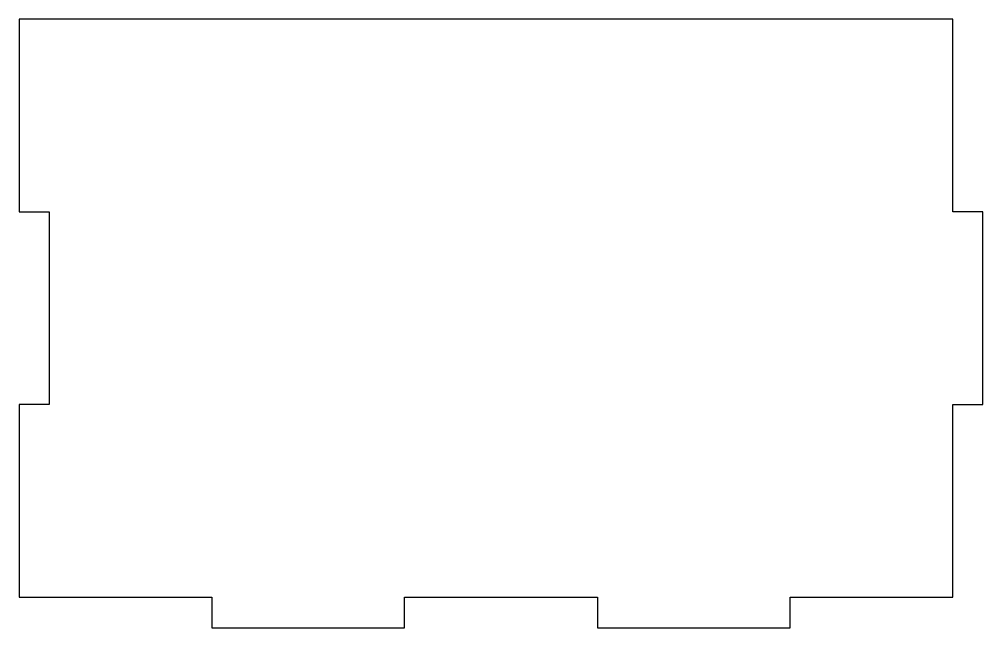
# Model space of a CAD drawing. Header units: millimetres. Extents: x -100 to 100, y 0 to 126.
import ezdxf

# ---------------------------------------------------------------- set-up
doc = ezdxf.new("R2010")
doc.units = ezdxf.units.MM
doc.layers.get('0').update_dxf_attribs({"linetype": 'CONTINUOUS'})

msp = doc.modelspace()

# ---------------------------------------------------------------- linework, layer by layer
msp.add_lwpolyline([(93.8, 126.35), (-100, 126.35), (-100, 86.35), (-93.8, 86.35), (-93.8, 46.35), (-100, 46.35), (-100, 6.35), (-60, 6.35), (-60, 0), (-20, 0), (-20, 6.35), (20, 6.35), (20, 0), (60, 0), (60, 6.35), (93.8, 6.35), (93.8, 46.35), (100, 46.35), (100, 86.35), (93.8, 86.35)], close=True)

doc.saveas('drawing.dxf')
